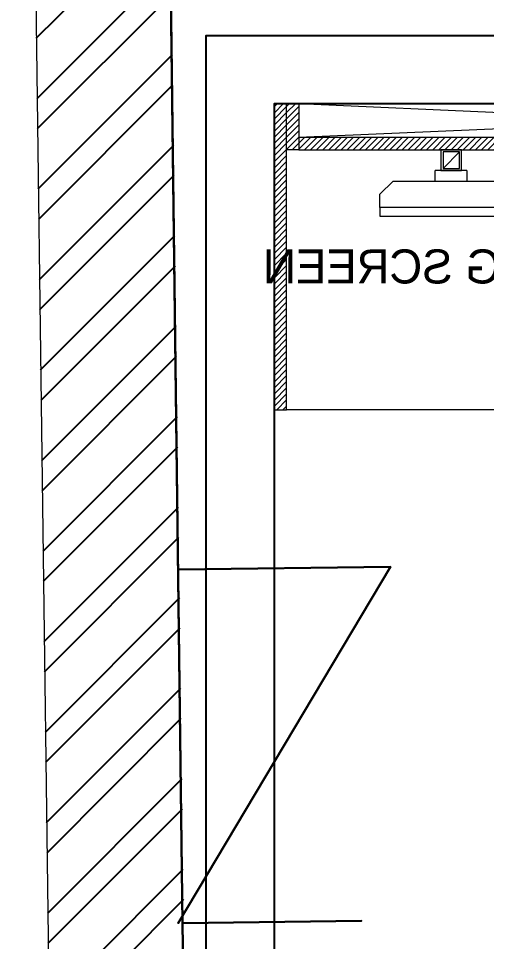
# Model space of a CAD drawing. Header units: millimetres. Extents: x 3788 to 9573, y -5445 to 12828.
# Drawn here: x 3788 to 4476, y 9447 to 10803 of the extents above; entities that cross this region are included whole.
import ezdxf

# ---------------------------------------------------------------- set-up
doc = ezdxf.new("R2010")
doc.units = ezdxf.units.MM
for name, color, linetype, lineweight in [('I-LK EQPMT', 3, 'Continuous', 18), ('I-LK FF&E', 1, 'Continuous', 9), ('I-LK IT', 3, 'Continuous', 18), ('I-LK PARTITION', 21, 'Continuous', 25), ('LN-ELEVATION-1', 81, 'Continuous', 13), ('LN-ELEVATION-2', 103, 'Continuous', 20), ('LN-HATCH', 251, 'Continuous', 0)]:
    doc.layers.add(name, color=color, linetype=linetype, lineweight=lineweight)
doc.layers.add('WALLS', color=7, linetype='Continuous')
doc.layers.add('WALLS_3D', color=7, linetype='Continuous')

# ---------------------------------------------------------------- blocks, each defined once
blk = doc.blocks.new('clinic - cabinet sink')
at = {"layer": 'LN-HATCH', "ltscale": 0.5}
h = blk.add_hatch(dxfattribs=at)
h.set_pattern_fill('ANSI31', color=256, scale=2)
h.set_pattern_definition([(45, (4052861.500382861, 1708016.355767586), (-4.490128060534575, 4.490128060534575), [])])
h.paths.add_polyline_path([(-563.359543572413, 156.9999999999999), (564.640456427587, 156.9999999999999), (564.640456427587, 174.9999999999999), (-563.359543572413, 174.9999999999999)])
h.paths.add_polyline_path([(582.6404564275867, 224.9999999999999), (600.6404564275867, 224.9999999999999), (600.6404564275867, -225.0000000000001), (582.6404564275867, -225.0000000000001)])
h.paths.add_polyline_path([(564.640456427587, 224.9999999999999), (582.6404564275867, 224.9999999999999), (582.6404564275867, 156.9999999999999), (564.640456427587, 156.9999999999999)])
h.paths.add_polyline_path([(-581.359543572413, 224.9999999999999), (-599.359543572413, 224.9999999999999), (-599.359543572413, -225.0000000000001), (-581.359543572413, -225.0000000000001)])
h.paths.add_polyline_path([(-581.359543572413, 224.9999999999999), (-563.359543572413, 224.9999999999999), (-563.359543572413, 156.9999999999999), (-581.359543572413, 156.9999999999999)])
at = {"layer": 'LN-ELEVATION-1', "ltscale": 0.5}
for points in [[(-581.359543572413, 224.9999999999999), (-599.359543572413, 224.9999999999999), (-599.359543572413, -225.0000000000001), (-581.359543572413, -225.0000000000001)], [(-581.359543572413, 224.9999999999999), (-563.359543572413, 224.9999999999999), (-563.359543572413, 156.9999999999999), (-581.359543572413, 156.9999999999999)], [(-563.359543572413, 156.9999999999999), (564.640456427587, 156.9999999999999), (564.640456427587, 174.9999999999999), (-563.359543572413, 174.9999999999999)]]:
    blk.add_lwpolyline(points, close=True, dxfattribs=at)
at = {"layer": 'LN-ELEVATION-2', "ltscale": 0.5}
blk.add_line((582.6404564275867, -225.0000000000001), (-581.359543572413, -225.0000000000001), dxfattribs=at)
at = {"layer": 'LN-HATCH', "ltscale": 0.5}
for p, q in [((564.640456427587, 224.9999999999999), (-563.359543572413, 174.9999999999999)), ((-563.359543572413, 224.9999999999999), (564.640456427587, 174.9999999999999))]:
    blk.add_line(p, q, dxfattribs=at)
blk = doc.blocks.new('clinic screen')
at = {"layer": 'I-LK EQPMT'}
for p, q in [((-103.1090284836337, 42.85441964946222), (-127.4114311772946, 18.55201695591666)), ((-127.4114311772946, 42.85441964946222), (-103.1090284836337, 18.55201695591666)), ((102.7052824410566, 42.85441964946222), (127.007685134602, 18.55201695591666))]:
    blk.add_line(p, q, dxfattribs=at)
at = {"layer": 'I-LK EQPMT', "ltscale": 12}
for p, q in [((-138.5315413423605, 0), (-138.5315413423605, 15.51420700864401)), ((-138.5315413423605, 15.51420700864401), (-91.98892031613741, 15.51420700864401)), ((-91.98892031613741, 15.51420700864401), (-91.98892031613741, 0)), ((91.98892031610741, 15.51420700864401), (91.98892031610741, 0)), ((91.98892031610741, 15.51420700864401), (138.5315413423596, 15.51420700864401)), ((138.5315413423596, 0), (138.5315413423596, 15.51420700864401)), ((-220.0000000000082, -19.41163062257681), (-200.5883693773148, 0)), ((200.5883693773148, 0), (-200.5883693773148, 0)), ((219.9999999999918, -19.41163062257681), (200.5883693773148, 0)), ((-220.0000000000082, -38.82326124538668), (-220.0000000000082, -19.41163062257681)), ((219.9999999999918, -38.82326124538668), (219.9999999999918, -19.41163062257681))]:
    blk.add_line(p, q, dxfattribs=at)
at = {"layer": 'I-LK EQPMT'}
for points in [[(-130.4492315140169, 15.51421661919449), (-100.0712281470269, 15.51421661919449), (-100.0712281470269, 45.89221998606814), (-130.4492315140169, 45.89221998606814)], [(-127.4114311772946, 18.55201695591666), (-103.1090284836337, 18.55201695591666), (-103.1090284836337, 42.85441964946222), (-127.4114311772946, 42.85441964946222)], [(130.0454854713244, 15.51421661919449), (99.66748210433435, 15.51421661919449), (99.66748210433435, 45.89221998606814), (130.0454854713244, 45.89221998606814)], [(127.007685134602, 18.55201695591666), (102.7052824410566, 18.55201695591666), (102.7052824410566, 42.85441964946222), (127.007685134602, 42.85441964946222)]]:
    blk.add_lwpolyline(points, close=True, dxfattribs=at)
at = {"layer": 'I-LK EQPMT', "ltscale": 12}
blk.add_lwpolyline([(-220.0000000000082, -51.71278328332107), (-220.0000000000082, -38.82326124538668), (219.9999999999918, -38.82326124538668), (219.9999999999918, -51.71278328332107)], close=True, dxfattribs=at)
at = {"layer": 'I-LK EQPMT', "ltscale": 12, "insert": (5.199680584678389, -100.4085774972336), "char_height": 50, "attachment_point": 1}
blk.add_mtext_dynamic_manual_height_columns('LG SCREEN', width=466.4796511627907, gutter_width=12.5, heights=[0], dxfattribs=at)
blk = doc.blocks.new('clinic_with_sink')
at = {"layer": 'I-LK PARTITION'}
for points in [[(0, 0), (2600, 0), (2600, 1700), (0, 1700)], [(100, 100), (2500, 100), (2500, 1600), (100, 1600)]]:
    blk.add_lwpolyline(points, close=True, dxfattribs=at)
at = {"layer": 'I-LK FF&E', "xscale": -1, "rotation": 90}
blk.add_blockref('CLINIC - CABINET SINK', (325, 1000.640456427816), dxfattribs=at)
at = {"layer": 'I-LK IT', "rotation": 90.00000000000006}
blk.add_blockref('CLINIC SCREEN', (213.8922199755907, 1225), dxfattribs=at)
blk = doc.blocks.new('CLINIC_WITH_SINK_2')
blk.add_blockref('Clinic_with_sink', (0, 0))

msp = doc.modelspace()

# ---------------------------------------------------------------- hatches: boundary and pattern name
at = {"layer": 'LENS_HATCH_WALL', "true_color": 0x787878}
h = msp.add_hatch(dxfattribs=at)
h.set_pattern_fill('ANSI32', scale=10, angle=90)
h.set_pattern_definition([(45, (0, 0), (-67.351920908, 67.351920908), []), (45, (44.90128053, 0), (-67.351920908, 67.351920908), [])])
h.paths.add_polyline_path([(9180.442824454121, -5384.089668499402), (9174.82839665219, -4934.246197989608), (9572.998366977958, -4929.276198360004), (9351.373479970505, 12828.133339261274), (3787.9420123035384, 12758.698693430324), (4023.815033820549, -5098.706748054236), (4333.243564176162, -5094.8445637580935), (4337.607974593867, -5444.531552730155)])
h.paths.add_polyline_path([(4537.53, -5437.036), (4530.732, -4892.364), (4221.158, -4896.228), (3990.568, 12561.212), (9153.885, 12625.653), (9370.518, -4731.788), (8972.348, -4736.758), (8980.396, -5381.586)])

# ---------------------------------------------------------------- linework, layer by layer
at = {"layer": 'LENS_WALL_OUTLINE', "lineweight": 13, "true_color": 0xffffff}
msp.add_lwpolyline([(9180.442824454121, -5384.089668499402), (9174.82839665219, -4934.246197989608), (9572.998366977958, -4929.276198360004), (9351.373479970505, 12828.133339261274), (3787.9420123035384, 12758.698693430324), (4023.815033820549, -5098.706748054236), (4333.243564176162, -5094.8445637580935), (4337.607974593867, -5444.531552730155)], close=True, dxfattribs=at)
at = {"layer": 'WALLS'}
for p, q in [((4029.099836680598, 9473.844540822305), (3990.567941614401, 12561.212805779642)), ((4334.725051242265, 9997.444396320103), (4022.6141714791447, 9993.54984990343)), ((4022.6729914543666, 9473.574067581663), (4334.725051242265, 9997.444396320103)), ((4129.001824273044, 2487.665450977087), (4029.1004558013956, 9473.843777259892)), ((4029.1012618817585, 9473.842048614973), (4292.088049116523, 9477.125006798777))]:
    msp.add_line(p, q, dxfattribs=at)
at = {"layer": 'WALLS_3D'}
for points in [[(4029.099836680598, 9473.844540822305), (3990.567941614401, 12561.212805779642), (3990.567941614401, 12561.212805779642, 4181.818008422852), (4029.099836680598, 9473.844540822305, 4181.818008422852)], [(4334.725051242265, 9997.444396320103), (4022.6141714791447, 9993.54984990343), (4022.6141714791447, 9993.54984990343, 4181.818008422852), (4334.725051242265, 9997.444396320103, 4181.818008422852)], [(4022.6729914543666, 9473.574067581663), (4334.725051242265, 9997.444396320103), (4334.725051242265, 9997.444396320103, 4181.818008422852), (4022.6729914543666, 9473.574067581663, 4181.818008422852)], [(4129.001824273044, 2487.665450977087), (4029.1004558013956, 9473.843777259892), (4029.1004558013956, 9473.843777259892, 4181.818008422852), (4129.001824273044, 2487.665450977087, 4181.818008422852)], [(4029.1012618817585, 9473.842048614973), (4292.088049116523, 9477.125006798777), (4292.088049116523, 9477.125006798777, 4181.818008422852), (4029.1012618817585, 9473.842048614973, 4181.818008422852)]]:
    msp.add_3dface(points, dxfattribs=at)

# ---------------------------------------------------------------- block references
at = {"xscale": -1, "rotation": 90}
msp.add_blockref('CLINIC_WITH_SINK_2', (5764.125137935274, 10777.755119490073), dxfattribs=at)

doc.saveas('drawing.dxf')
